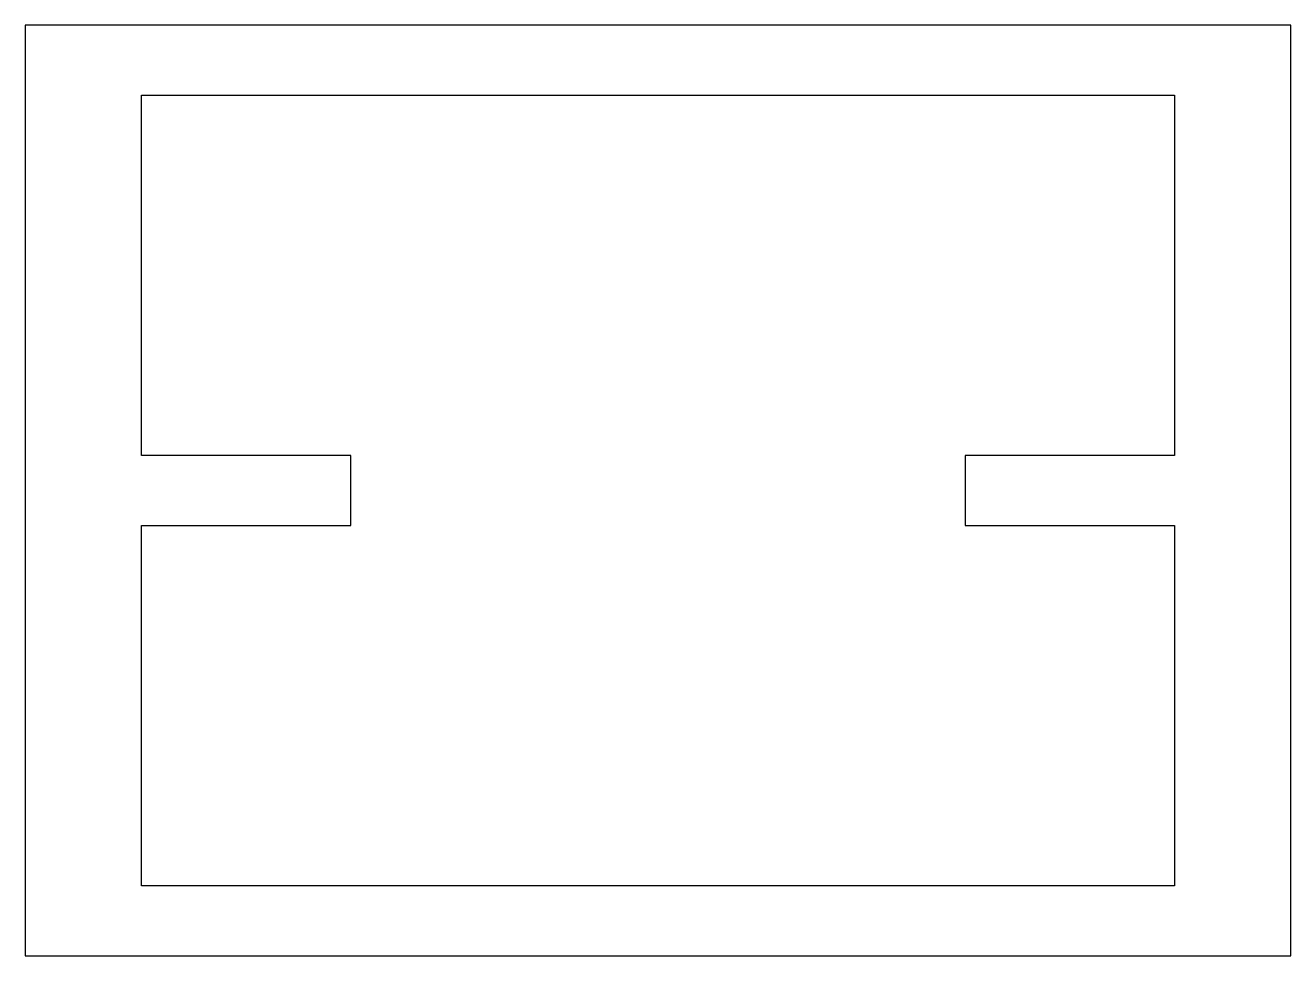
# Model space of a CAD drawing. Extents: x 242.5 to 269.7, y 239 to 259.
import ezdxf

# ---------------------------------------------------------------- set-up
doc = ezdxf.new("R2010")
doc.units = 0
doc.layers.add('ANA', color=220, linetype='CONTINUOUS')

msp = doc.modelspace()

# ---------------------------------------------------------------- linework, layer by layer
at = {"layer": 'ANA'}
for points in [[(269.74, 239.045), (269.74, 259.045), (242.54, 259.045), (242.54, 239.045)], [(245.04, 249.795), (245.04, 257.545), (267.24, 257.545), (267.24, 249.795), (262.74, 249.795), (262.74, 248.295), (267.24, 248.295), (267.24, 240.545), (245.04, 240.545), (245.04, 248.295), (249.54, 248.295), (249.54, 249.795)]]:
    msp.add_lwpolyline(points, close=True, dxfattribs=at)

doc.saveas('drawing.dxf')
